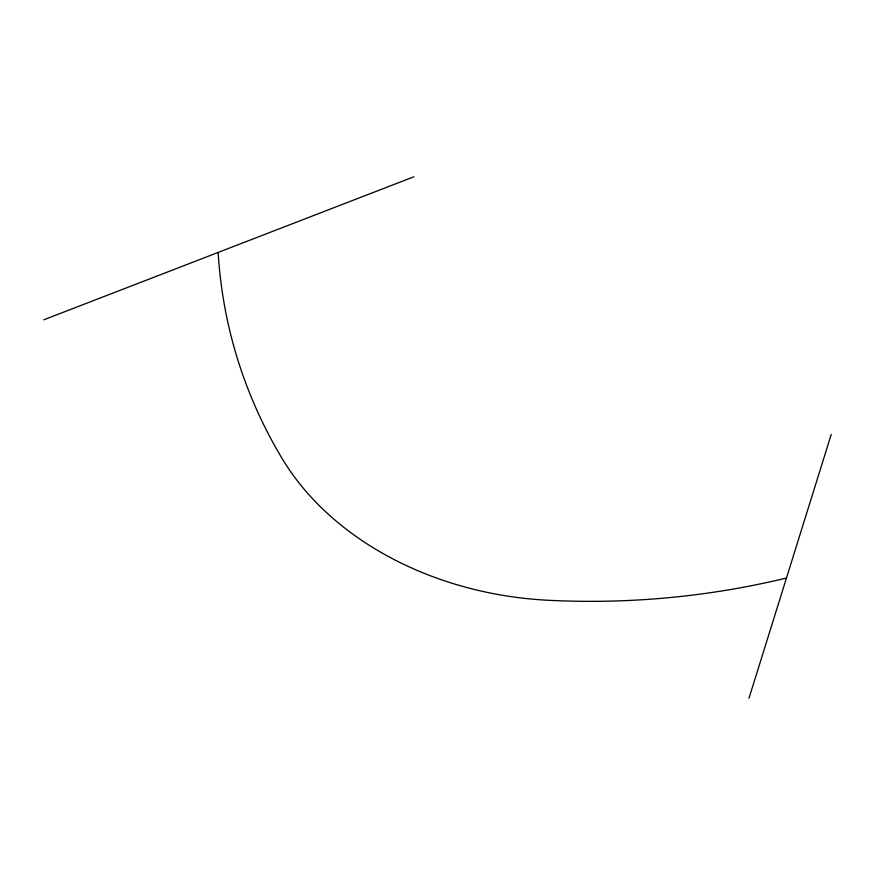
<?xml version="1.0" encoding="UTF-8"?>
<svg xmlns="http://www.w3.org/2000/svg" width="875" height="875" viewBox="0 0 875 875"><rect width="100%" height="100%" fill="white"/><g stroke="black" fill="none" stroke-linecap="round" stroke-linejoin="round"><path stroke-width="1.31" d="M748.989 698.228L831.25 434.394M43.75 319.823L413.93 176.772M218.148 252.427A760.025 584.15 -15.8 0 0 282.067 458.434A302.488 231.919 4.4 0 0 547.542 600.228A791.131 749.602 -6.1 0 0 786.461 578.036"/></g></svg>
